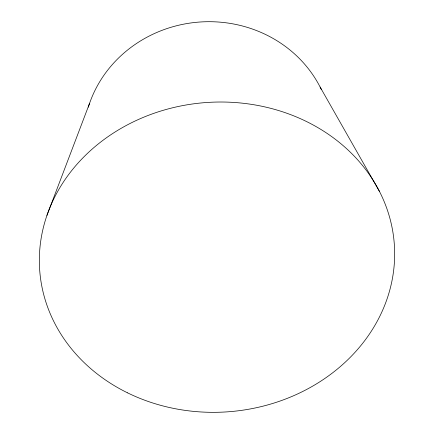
<?xml version="1.0" encoding="UTF-8"?>
<svg xmlns="http://www.w3.org/2000/svg" width="434" height="434" viewBox="0 0 434 434"><rect width="100%" height="100%" fill="white"/><g stroke="black" fill="none" stroke-linecap="round" stroke-linejoin="round"><path stroke-width="0.65" d="M46.932 215.416L89.507 103.498M320.135 87.066L379.56 191.6M88.314 107.155A124.569 117.006 -4.4 0 1 199.022 22.08A124.569 117.006 -4.4 0 1 321.312 89.426M127.58 392.862A177.788 155.019 -4.4 0 0 394.658 254.503A177.788 155.019 -4.4 0 0 128.752 124.157A177.788 155.019 -4.4 0 0 127.58 392.862"/></g></svg>
